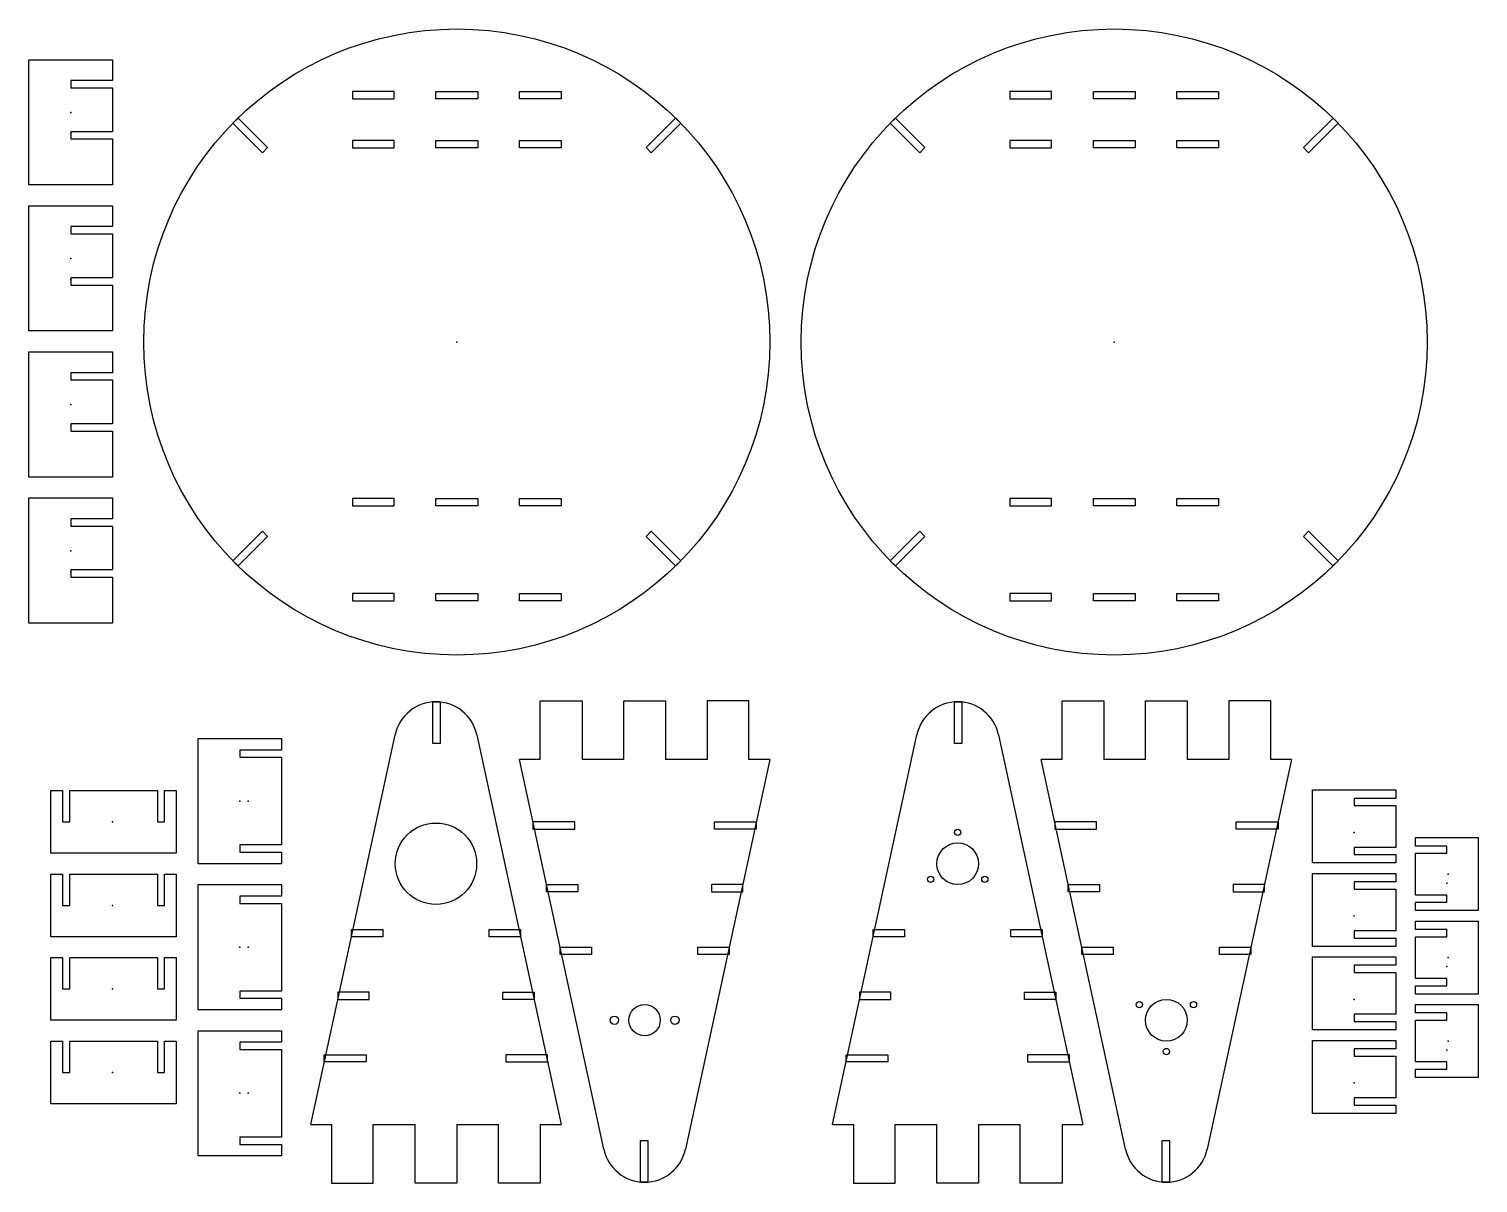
# Model space of a CAD drawing. Header units: millimetres. Extents: x -245 to 449, y -403 to 150.
import ezdxf

# ---------------------------------------------------------------- set-up
doc = ezdxf.new("R2010")
doc.units = ezdxf.units.MM
doc.header["$MEASUREMENT"] = 0
for name, color, linetype in [('base_divider_sketch v1_Sketch1', 7, 'Continuous'), ('ct base v5_Sketch1', 7, 'Continuous'), ('ct vertical encoder front v5_Sketch1', 7, 'Continuous'), ('ct vertical motor 42 v4_Sketch1', 7, 'Continuous'), ('ct vertical motor 44 v3_Sketch1', 7, 'Continuous'), ('encoder_divider_1 v1_Sketch1', 7, 'Continuous'), ('encoder_divider_2 v1_Sketch1', 7, 'Continuous'), ('motor_divider_1 v1_Sketch1', 7, 'Continuous'), ('motor_divider_2 v1_Sketch2', 7, 'Continuous')]:
    doc.layers.add(name, color=color, linetype=linetype)

# ---------------------------------------------------------------- blocks, each defined once
blk = doc.blocks.new('ctbasev5')
at = {"layer": 'ct base v5_Sketch1'}
for p, q in [((-3, 12), (-5, 12)), ((-5, 12), (-5, 11.652)), ((-3, 11.652), (-3, 12)), ((-1, 12), (1, 12)), ((-1, 11.652), (-1, 12)), ((1, 12), (1, 11.652)), ((3, 12), (5, 12)), ((3, 11.652), (3, 12)), ((5, 12), (5, 11.652)), ((-5, 11.652), (-3, 11.652)), ((1, 11.652), (-1, 11.652)), ((5, 11.652), (3, 11.652)), ((-10.73, 10.483), (-10.483, 10.73)), ((-9.316, 9.069), (-10.73, 10.483)), ((-10.483, 10.73), (-9.069, 9.316)), ((9.07, 9.315), (10.484, 10.729)), ((10.73, 10.483), (9.316, 9.069)), ((10.484, 10.729), (10.73, 10.483)), ((-9.069, 9.316), (-9.316, 9.069)), ((-3, 9.652), (-5, 9.652)), ((-5, 9.652), (-5, 9.304)), ((-5, 9.304), (-3, 9.304)), ((-3, 9.304), (-3, 9.652)), ((-1, 9.652), (1, 9.652)), ((-1, 9.304), (-1, 9.652)), ((1, 9.304), (-1, 9.304)), ((1, 9.652), (1, 9.304)), ((3, 9.652), (5, 9.652)), ((3, 9.304), (3, 9.652)), ((5, 9.304), (3, 9.304)), ((5, 9.652), (5, 9.304)), ((9.316, 9.069), (9.07, 9.315)), ((-5, -7.5), (-5, -7.848)), ((-3, -7.5), (-5, -7.5)), ((-3, -7.848), (-3, -7.5)), ((-1, -7.848), (-1, -7.5)), ((-1, -7.5), (1, -7.5)), ((1, -7.5), (1, -7.848)), ((3, -7.5), (5, -7.5)), ((3, -7.848), (3, -7.5)), ((5, -7.5), (5, -7.848)), ((-5, -7.848), (-3, -7.848)), ((1, -7.848), (-1, -7.848)), ((5, -7.848), (3, -7.848)), ((-10.73, -10.483), (-9.316, -9.069)), ((-9.07, -9.315), (-10.484, -10.729)), ((-9.316, -9.069), (-9.07, -9.315)), ((9.069, -9.316), (9.316, -9.069)), ((10.483, -10.73), (9.069, -9.316)), ((9.316, -9.069), (10.73, -10.483)), ((-10.484, -10.729), (-10.73, -10.483)), ((10.73, -10.483), (10.483, -10.73)), ((-5, -12.048), (-5, -12.396)), ((-3, -12.048), (-5, -12.048)), ((-5, -12.396), (-3, -12.396)), ((-3, -12.396), (-3, -12.048)), ((-1, -12.048), (1, -12.048)), ((-1, -12.396), (-1, -12.048)), ((1, -12.396), (-1, -12.396)), ((1, -12.048), (1, -12.396)), ((3, -12.396), (3, -12.048)), ((3, -12.048), (5, -12.048)), ((5, -12.396), (3, -12.396)), ((5, -12.048), (5, -12.396))]:
    blk.add_line(p, q, dxfattribs=at)
blk.add_circle((0, 0), 15, dxfattribs=at)
blk.add_point((0, 0), dxfattribs=at)
blk = doc.blocks.new('ctverticalmotor42v4')
at = {"layer": 'ct vertical motor 42 v4_Sketch1'}
for p, q in [((-0.15, 18.265), (-0.15, 20.265)), ((-0.15, 20.265), (0.198, 20.265)), ((0.198, 20.265), (0.198, 18.265)), ((-6, 0), (-1.955, 18.683)), ((0.198, 18.265), (-0.15, 18.265)), ((1.955, 18.683), (6, 0)), ((-0.175, 10.3), (-0.175, 10.307)), ((0.175, 10.307), (0.175, 10.3)), ((-4.051, 9), (-4.051, 9.348)), ((-4.051, 9.348), (-2.551, 9.348)), ((-2.551, 9.348), (-2.551, 9)), ((2.551, 9.348), (4.051, 9.348)), ((2.551, 9), (2.551, 9.348)), ((4.051, 9.348), (4.051, 9)), ((-2.551, 9), (-4.051, 9)), ((4.051, 9), (2.551, 9)), ((-3.201, 6.348), (-4.701, 6.348)), ((-4.701, 6.348), (-4.701, 6)), ((-3.201, 6), (-3.201, 6.348)), ((3.201, 6), (3.201, 6.348)), ((3.201, 6.348), (4.701, 6.348)), ((4.701, 6.348), (4.701, 6)), ((-4.701, 6), (-3.201, 6)), ((4.701, 6), (3.201, 6)), ((-5.35, 3.348), (-3.35, 3.348)), ((-5.35, 3), (-5.35, 3.348)), ((-3.35, 3), (-5.35, 3)), ((-3.35, 3.348), (-3.35, 3)), ((5.35, 3.348), (3.35, 3.348)), ((3.35, 3.348), (3.35, 3)), ((3.35, 3), (5.35, 3)), ((5.35, 3), (5.35, 3.348)), ((-6, 0), (-5, 0)), ((-5, 0), (-5, -2.8)), ((-3, -2.8), (-3, 0)), ((-3, 0), (-1, 0)), ((-1, -2.8), (-1, 0)), ((1, 0), (1, -2.8)), ((1, 0), (3, 0)), ((3, -2.8), (3, 0)), ((5, 0), (5, -2.8)), ((5, 0), (6, 0)), ((-5, -2.8), (-3, -2.8)), ((1, -2.8), (-1, -2.8)), ((5, -2.8), (3, -2.8))]:
    blk.add_line(p, q, dxfattribs=at)
blk.add_circle((0, 12.5), 1.95, dxfattribs=at)
blk.add_arc((0, 18.26), 2, 12.21713, 167.78287, dxfattribs=at)
blk = doc.blocks.new('ctverticalmotor44v3')
at = {"layer": 'ct vertical motor 44 v3_Sketch1'}
for p, q in [((-0.15, 20.265), (0.198, 20.265)), ((-0.15, 18.265), (-0.15, 20.265)), ((0.198, 20.265), (0.198, 18.265)), ((-6, 0), (-1.955, 18.683)), ((0.198, 18.265), (-0.15, 18.265)), ((1.955, 18.683), (6, 0)), ((-4.051, 9.348), (-2.551, 9.348)), ((-4.051, 9), (-4.051, 9.348)), ((-2.551, 9.348), (-2.551, 9)), ((2.551, 9), (2.551, 9.348)), ((2.551, 9.348), (4.051, 9.348)), ((4.051, 9.348), (4.051, 9)), ((-2.551, 9), (-4.051, 9)), ((4.051, 9), (2.551, 9)), ((-4.701, 6.348), (-4.701, 6)), ((-3.201, 6.348), (-4.701, 6.348)), ((-3.201, 6), (-3.201, 6.348)), ((3.201, 6), (3.201, 6.348)), ((3.201, 6.348), (4.701, 6.348)), ((4.701, 6.348), (4.701, 6)), ((-4.701, 6), (-3.201, 6)), ((4.701, 6), (3.201, 6)), ((-5.35, 3.348), (-3.35, 3.348)), ((-5.35, 3), (-5.35, 3.348)), ((-3.35, 3), (-5.35, 3)), ((-3.35, 3.348), (-3.35, 3)), ((5.35, 3.348), (3.35, 3.348)), ((3.35, 3.348), (3.35, 3)), ((3.35, 3), (5.35, 3)), ((5.35, 3), (5.35, 3.348)), ((-6, 0), (-5, 0)), ((-5, 0), (-5, -2.8)), ((-3, 0), (-1, 0)), ((-3, -2.8), (-3, 0)), ((-1, -2.8), (-1, 0)), ((1, 0), (1, -2.8)), ((1, 0), (3, 0)), ((3, -2.8), (3, 0)), ((5, 0), (5, -2.8)), ((5, 0), (6, 0)), ((-5, -2.8), (-3, -2.8)), ((1, -2.8), (-1, -2.8)), ((5, -2.8), (3, -2.8))]:
    blk.add_line(p, q, dxfattribs=at)
for centre, radius in [((0, 12.5), 0.75), ((-1.45, 12.5), 0.2), ((1.45, 12.5), 0.2)]:
    blk.add_circle(centre, radius, dxfattribs=at)
blk.add_arc((0, 18.26), 2, 12.21713, 167.78287, dxfattribs=at)
blk = doc.blocks.new('ctverticalencoderfrontv5')
at = {"layer": 'ct vertical encoder front v5_Sketch1'}
for p, q in [((-0.15, 18.265), (-0.15, 20.265)), ((-0.15, 20.265), (0.198, 20.265)), ((0.198, 20.265), (0.198, 18.265)), ((-6, 0), (-1.955, 18.683)), ((0.198, 18.265), (-0.15, 18.265)), ((1.955, 18.683), (6, 0)), ((-4.051, 9.348), (-2.551, 9.348)), ((-4.051, 9), (-4.051, 9.348)), ((-2.551, 9.348), (-2.551, 9)), ((2.551, 9.348), (4.051, 9.348)), ((2.551, 9), (2.551, 9.348)), ((4.051, 9.348), (4.051, 9)), ((-2.551, 9), (-4.051, 9)), ((4.051, 9), (2.551, 9)), ((-3.201, 6.348), (-4.701, 6.348)), ((-4.701, 6.348), (-4.701, 6)), ((-3.201, 6), (-3.201, 6.348)), ((3.201, 6), (3.201, 6.348)), ((3.201, 6.348), (4.701, 6.348)), ((4.701, 6.348), (4.701, 6)), ((-4.701, 6), (-3.201, 6)), ((4.701, 6), (3.201, 6)), ((-5.35, 3.348), (-3.35, 3.348)), ((-5.35, 3), (-5.35, 3.348)), ((-3.35, 3), (-5.35, 3)), ((-3.35, 3.348), (-3.35, 3)), ((3.35, 3.348), (3.35, 3)), ((5.35, 3.348), (3.35, 3.348)), ((3.35, 3), (5.35, 3)), ((5.35, 3), (5.35, 3.348)), ((-6, 0), (-5, 0)), ((-5, 0), (-5, -2.8)), ((-3, -2.8), (-3, 0)), ((-3, 0), (-1, 0)), ((-1, -2.8), (-1, 0)), ((1, 0), (1, -2.8)), ((1, 0), (3, 0)), ((3, -2.8), (3, 0)), ((5, 0), (5, -2.8)), ((5, 0), (6, 0)), ((-5, -2.8), (-3, -2.8)), ((1, -2.8), (-1, -2.8)), ((5, -2.8), (3, -2.8))]:
    blk.add_line(p, q, dxfattribs=at)
for centre, radius in [((0, 14), 0.15), ((0, 12.5), 1), ((-1.299, 11.75), 0.15), ((1.299, 11.75), 0.15)]:
    blk.add_circle(centre, radius, dxfattribs=at)
blk.add_arc((0, 18.26), 2, 12.21713, 167.78287, dxfattribs=at)
blk = doc.blocks.new('encoder_divider_1v1')
at = {"layer": 'encoder_divider_1 v1_Sketch1'}
for p, q in [((-2, 2.037), (2, 2.037)), ((-2, -1.463), (-2, 2.037)), ((0, 1.633), (0, 1.285)), ((2, 1.633), (0, 1.633)), ((2, 2.037), (2, 1.633)), ((0, 1.285), (2, 1.285)), ((2, 1.285), (2, -0.715)), ((2, -0.715), (0, -0.715)), ((0, -0.715), (0, -1.063)), ((0, -1.063), (2, -1.063)), ((2, -1.063), (2, -1.463)), ((2, -1.463), (-2, -1.463))]:
    blk.add_line(p, q, dxfattribs=at)
blk.add_point((0, 0), dxfattribs=at)
blk.add_point((0, 0), dxfattribs=at)
blk = doc.blocks.new('encoder_divider_2v1')
at = {"layer": 'encoder_divider_2 v1_Sketch1'}
for p, q in [((-1.748, 1.568), (-1.348, 1.568)), ((-1.748, -1.432), (-1.748, 1.568)), ((-1.348, 1.568), (-1.348, 0.068)), ((-1, 0.068), (-1, 1.568)), ((-1, 1.568), (1, 1.568)), ((1, 1.568), (1, 0.068)), ((1.348, 1.568), (1.752, 1.568)), ((1.348, 0.068), (1.348, 1.568)), ((1.752, 1.568), (1.752, -1.432)), ((-1.348, 0.068), (-1, 0.068)), ((1, 0.068), (1.348, 0.068)), ((1.752, -1.432), (-1.748, -1.432))]:
    blk.add_line(p, q, dxfattribs=at)
for p in [(-0.432, 0.068), (0, 0)]:
    blk.add_point(p, dxfattribs=at)
blk = doc.blocks.new('motor_divider_2v1')
at = {"layer": 'motor_divider_2 v1_Sketch2'}
for p, q in [((-2.4, -3), (-2.4, 3)), ((-2.4, 3), (1.6, 3)), ((1.6, 3), (1.6, 2.448)), ((1.6, 2.448), (-0.4, 2.448)), ((-0.4, 2.448), (-0.4, 2.1)), ((-0.4, 2.1), (1.6, 2.1)), ((1.6, 2.1), (1.6, -2.1)), ((1.6, -2.1), (-0.4, -2.1)), ((-0.4, -2.1), (-0.4, -2.448)), ((-0.4, -2.448), (1.6, -2.448)), ((1.6, -2.448), (1.6, -3)), ((1.6, -3), (-2.4, -3))]:
    blk.add_line(p, q, dxfattribs=at)
for p in [(-0.4, 0), (0, 0)]:
    blk.add_point(p, dxfattribs=at)
blk = doc.blocks.new('motor_divider_1v1')
at = {"layer": 'motor_divider_1 v1_Sketch1'}
for p, q in [((-2.948, -1.498), (-2.948, 1.502)), ((-2.948, 1.502), (-2.396, 1.502)), ((-2.948, -1.498), (-2.948, 1.502)), ((-2.948, 1.502), (-2.396, 1.502)), ((-2.396, 1.502), (-2.396, 0.002)), ((-2.396, 1.502), (-2.396, 0.002)), ((-2.048, 1.502), (2.152, 1.502)), ((-2.048, 1.502), (2.152, 1.502)), ((-2.048, 0.002), (-2.048, 1.502)), ((-2.048, 0.002), (-2.048, 1.502)), ((2.152, 1.502), (2.152, 0.002)), ((2.152, 1.502), (2.152, 0.002)), ((2.5, 0.002), (2.5, 1.502)), ((2.5, 1.502), (3.052, 1.502)), ((2.5, 1.502), (3.052, 1.502)), ((2.5, 0.002), (2.5, 1.502)), ((3.052, 1.502), (3.052, -1.498)), ((3.052, 1.502), (3.052, -1.498)), ((-2.396, 0.002), (-2.048, 0.002)), ((-2.396, 0.002), (-2.048, 0.002)), ((2.152, 0.002), (2.5, 0.002)), ((2.152, 0.002), (2.5, 0.002)), ((3.052, -1.498), (-2.948, -1.498)), ((3.052, -1.498), (-2.948, -1.498))]:
    blk.add_line(p, q, dxfattribs=at)
blk.add_point((0, 0), dxfattribs=at)
blk = doc.blocks.new('base_divider_sketchv1')
at = {"layer": 'base_divider_sketch v1_Sketch1'}
for p, q in [((-2, -3.471), (-2, 2.529)), ((-2, -3.471), (-2, 2.529)), ((-2, 2.529), (2, 2.529)), ((-2, 2.529), (2, 2.529)), ((2, 2.529), (2, 1.529)), ((2, 2.529), (2, 1.529)), ((0, 1.529), (0, 1.181)), ((2, 1.529), (0, 1.529)), ((0, 1.529), (0, 1.181)), ((2, 1.529), (0, 1.529)), ((0, 1.181), (2, 1.181)), ((0, 1.181), (2, 1.181)), ((2, 1.181), (2, -0.923)), ((2, 1.181), (2, -0.923)), ((0, -0.923), (0, -1.271)), ((2, -0.923), (0, -0.923)), ((0, -0.923), (0, -1.271)), ((2, -0.923), (0, -0.923)), ((0, -1.271), (2, -1.271)), ((0, -1.271), (2, -1.271)), ((2, -1.271), (2, -3.471)), ((2, -1.271), (2, -3.471)), ((2, -3.471), (-2, -3.471)), ((2, -3.471), (-2, -3.471))]:
    blk.add_line(p, q, dxfattribs=at)
for p in [(0, 0), (0, -1), (0, -1)]:
    blk.add_point(p, dxfattribs=at)

msp = doc.modelspace()

# ---------------------------------------------------------------- block references
at = {"xscale": 10, "yscale": 10, "zscale": 10}
for name, p in [('ctbasev5', (-40, 0)), ('ctbasev5', (275, 0)), ('base_divider_sketchv1', (-225, 110)), ('base_divider_sketchv1', (-225, 40)), ('base_divider_sketchv1', (-225, -30)), ('base_divider_sketchv1', (-225, -100)), ('ctverticalmotor42v4', (-50, -375)), ('ctverticalencoderfrontv5', (200, -375)), ('motor_divider_2v1', (-140, -220)), ('motor_divider_1v1', (-205, -230)), ('encoder_divider_1v1', (390, -235)), ('motor_divider_1v1', (-205, -270)), ('encoder_divider_1v1', (390, -275)), ('motor_divider_2v1', (-140, -290)), ('motor_divider_1v1', (-205, -310)), ('encoder_divider_1v1', (390, -315)), ('motor_divider_2v1', (-140, -360)), ('motor_divider_1v1', (-205, -350)), ('encoder_divider_1v1', (390, -355))]:
    msp.add_blockref(name, p, dxfattribs=at)
for name, p, rotation in [('ctverticalmotor44v3', (50, -200), 180), ('ctverticalencoderfrontv5', (300, -200), 180.0000000000006), ('encoder_divider_2v1', (435, -255), 90.00000000000158), ('encoder_divider_2v1', (435, -295), 90.00000000000296), ('encoder_divider_2v1', (435, -335), 89.99999999999999)]:
    msp.add_blockref(name, p, dxfattribs=dict(at, rotation=rotation))

doc.saveas('drawing.dxf')
